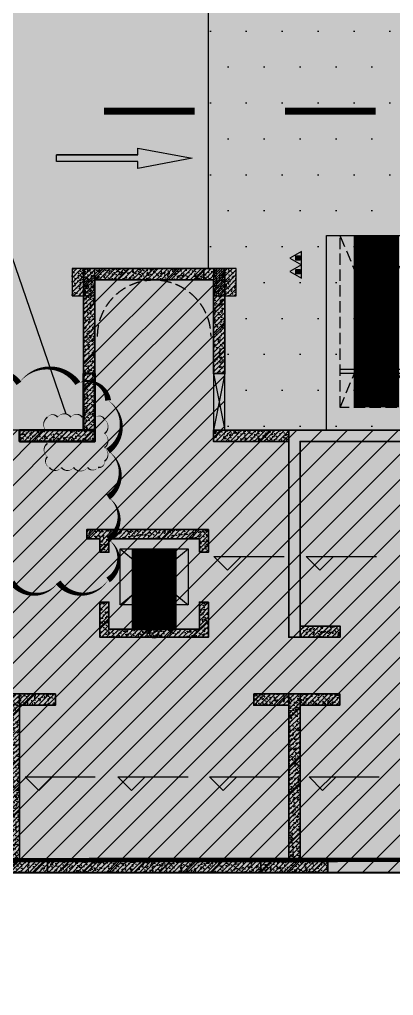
# Model space of a CAD drawing. Extents: x -1338203 to 1886333, y -530034 to 1031844.
# Drawn here: x 614512 to 622776, y 181383 to 202954 of the extents above; entities that cross this region are included whole.
import ezdxf

# ---------------------------------------------------------------- set-up
doc = ezdxf.new("R2010")
doc.units = 0
doc.header["$LTSCALE"] = 1000
doc.header["$MEASUREMENT"] = 0
doc.linetypes.add('A-17-平面B1$0$DASH', pattern=[0.35, 0.25, -0.1])
doc.linetypes.add('DASH', pattern=[0.35, 0.25, -0.1])
for name, color, linetype in [('A-001-平面参照B1$0$0A-ELEV-PATT', 8, 'Continuous'), ('A-001-平面参照B1$0$AUDIT_D_220531184525-2', 40, 'Continuous'), ('A-001-车位参照B1$0$A-001-车位参照B1$0$0A-P-PKNG-CAR(B)', 21, 'Continuous'), ('A-17-平面B1$0$0A-A-SYMB-ELEV', 150, 'Continuous'), ('A-17-平面B1$0$0A-E-EVTR', 2, 'Continuous'), ('A-17-平面B1$0$0A-E-STRS', 2, 'Continuous'), ('p-a-core', 1, 'Continuous'), ('S001地下一墙柱$0$S001地下一墙柱$0$0S-CC-LINE', 52, 'Continuous'), ('S001地下一墙柱$0$S001地下一墙柱$0$0S-CW-HATCH', 251, 'Continuous'), ('S001地下一墙柱$0$S001地下一墙柱$0$0S-CW-HATCH-UP', 251, 'Continuous'), ('S17柱墙B1_1$0$0S-CW-HATCH', 251, 'Continuous'), ('S17柱墙B1_1$0$0S-CW-HATCH-UP', 251, 'Continuous'), ('S17柱墙B1_1$0$0S-S-HOLE', 55, 'Continuous'), ('中心线', 42, 'Continuous'), ('地面指向箭头', 7, 'Continuous'), ('负一层消火栓$0$0P-EQUIP-FH', 7, 'Continuous')]:
    doc.layers.add(name, color=color, linetype=linetype)
for name, color, linetype, plot in [('A-17-平面B1$0$$0$AAD-A-MARK', 6, 'Continuous', False), ('A-17-平面B1$0$AAD-A-MARK', 6, 'Continuous', False), ('A-17-平面B1$0$AAD-A-MODIFY_20230109', 201, 'Continuous', False), ('A-17-平面B1$0$AAD-A-MODIFY_20230111', 201, 'Continuous', False)]:
    doc.layers.add(name, color=color, linetype=linetype, plot=plot)
doc.layers.add('p-a-mini', color=7, linetype='Continuous', true_color=0x0050ff)
doc.layers.add('p-h-walkable', color=7, linetype='Continuous', lineweight=70, true_color=0xf0f0f0)
doc.layers.add('S17柱墙B1_1$0$0S-CW-LINE', color=7, linetype='Continuous', lineweight=50)
pattern_1 = [(45, (0, 0), (-53.03301, 53.03301), []), (50, (0, 0), (215.17805, -18.82564), [22.5, -247.5]), (355, (0, 0), (-41.6254, 225.6576), [18, -198]), (100.4514, (17.93, -1.57), (173.5528, 206.8319), [19.1221, -210.3426]), (46.1842, (0, 60), (320.1723, -49.6557), [33.75, -371.25]), (96.6356, (26.68, 55.86), (280.3988, 292.2354), [28.683, -315.514]), (351.1842, (0, 60), (280.3986, 292.2356), [27, -297]), (21, (30, 45), (179.0721, -120.7857), [22.5, -247.5]), (326, (30, 45), (72.9946, 217.545), [18, -198]), (71.4514, (44.92, 34.93), (252.0668, 96.7591), [19.1221, -210.3426]), (37.5, (0, 0), (3.64796, 99.86816), [0, -195.6, 0, -201, 0, -198.75]), (7.5, (0, 0), (78.92086, 118.32351), [0, -114.6, 0, -191.1, 0, -75.75]), (327.5, (-66.9, 0), (160.14673, -6.76646), [0, -75, 0, -234, 0, -310.5]), (317.5, (-96.9, 0), (174.95585, 30.0315), [0, -97.5, 0, -155.4, 0, -220.5])]

# ---------------------------------------------------------------- blocks, each defined once
blk = doc.blocks.new('A-001-平面参照B1')
at = {"layer": 'A-001-平面参照B1$0$0A-ELEV-PATT'}
h = blk.add_hatch(dxfattribs=at)
h.set_pattern_fill('DOTS', color=256, scale=500)
h.set_pattern_definition([(0, (-766365.4, -306889.1), (396.875, 793.75), [0, -793.75])])
h.paths.add_polyline_path([(-147679, -109440), (-147679, -97910), (-102629, -97910), (-102629, -114010), (-139289, -114010), (-139289, -113010), (-147319, -113008), (-147319, -109438)])
at = {"layer": 'A-001-平面参照B1$0$AUDIT_D_220531184525-2'}
blk.add_lwpolyline([(-147679, -109440), (-147679, -97910), (-102629, -97910), (-102629, -114010), (-139289, -114010), (-139289, -113010), (-147319, -113008), (-147319, -109438), (-147679, -109440)], dxfattribs=at)
blk = doc.blocks.new('负一层消火栓$0$$TwtSys$00000546')
h = blk.add_hatch()
h.set_pattern_fill('ANSI31', color=256, scale=200, style=0)
h.set_pattern_definition([(45, (-38543.802, -6670.83), (-17.67767, 17.67767), [])])
h.paths.add_polyline_path([(-65, 174), (65, 174), (65, 44), (-65, 44)])
for points in [[(0, 344), (-198, 0), (198, 0)], [(-65, 174), (65, 174), (65, 44), (-65, 44)]]:
    blk.add_lwpolyline(points, close=True)
blk = doc.blocks.new('负一层消火栓')
at = {"layer": '负一层消火栓$0$0P-EQUIP-FH', "xscale": 0.7500000000000013, "yscale": 0.7500000000000013, "zscale": 0.7500000000000013, "rotation": 90}
for p in [(-145619, -109209), (-145619, -109506)]:
    blk.add_blockref('负一层消火栓$0$$TwtSys$00000546', p, dxfattribs=at)
blk = doc.blocks.new('直行')
at = {"layer": '地面指向箭头'}
blk.add_hatch(color=251, dxfattribs=at).paths.add_polyline_path([(-29241, 4059962), (-29466, 4058762), (-29316, 4058762), (-29316, 4056961), (-29166, 4056961), (-29166, 4058762), (-29016, 4058762)])
at = {"layer": '地面指向箭头', "color": 251}
blk.add_lwpolyline([(-29316, 4058762), (-29316, 4056961), (-29316, 4058762), (-29316, 4058762), (-29466, 4058762), (-29241, 4059962), (-29016, 4058762), (-29166, 4058762), (-29166, 4056961), (-29316, 4056961), (-29316, 4056961)], dxfattribs=at)
blk = doc.blocks.new('A$C9cb663f1')
at = {"layer": '中心线', "color": 251, "const_width": 150}
for points in [[(203734, -160832), (205734, -160832)], [(207734, -160832), (209734, -160832)]]:
    blk.add_lwpolyline(points, dxfattribs=at)
at = {"layer": '地面指向箭头', "color": 251, "rotation": 270}
blk.add_blockref('直行', (-3854282, -191114), dxfattribs=at)
blk = doc.blocks.new('A-001-车位参照B1$0$A-001-车位参照B1$0$A-001-车位参照B1$0$A$C43AE5A3B')
at = {"color": 241}
blk.add_lwpolyline([(2500, 0), (2500, 4300), (300, 4300), (300, 0)], close=True, dxfattribs=at)
at = {"color": 241, "linetype": 'DASH'}
for points in [[(2200, 0), (2200, 3800), (600, 3800), (600, 0), (2200, 0)], [(600, 3800), (2200, 0)], [(2200, 3800), (600, 0)]]:
    blk.add_lwpolyline(points, dxfattribs=at)
at = {"color": 241}
blk.add_lwpolyline([(2200, 3050), (600, 3050), (600, 2950), (2200, 2950), (2200, 3050)], dxfattribs=at)
at = {"layer": 'p-a-mini', "ltscale": 0.002, "const_width": 1000}
blk.add_lwpolyline([(1400, 0), (1400, 3800)], dxfattribs=at)
blk = doc.blocks.new('A-17-平面B1$0$A$C35b408ec')
at = {"layer": 'A-17-平面B1$0$0A-E-EVTR'}
for p, q in [((750, 1865), (-750, 1865)), ((-750, 1865), (-750, 625)), ((750, 625), (-750, 1865)), ((750, 1865), (-750, 625)), ((750, 625), (750, 1865)), ((-750, 625), (750, 625)), ((450, 470), (-450, 470)), ((-450, 470), (-450, 315)), ((450, 315), (450, 470)), ((-450, 315), (450, 315))]:
    blk.add_line(p, q, dxfattribs=at)
at = {"layer": 'A-17-平面B1$0$0A-E-STRS', "linetype": 'A-17-平面B1$0$DASH'}
blk.add_arc((0, 6560), 1250, 360, 180, dxfattribs=at)
at = {"layer": 'A-17-平面B1$0$AAD-A-MARK'}
for q in [(0, 200), (200, 0)]:
    blk.add_line((0, 0), q, dxfattribs=at)
blk.add_circle((0, 0), 100, dxfattribs=at)
blk = doc.blocks.new('A-17-平面B1')
at = {"layer": 'A-17-平面B1$0$$0$AAD-A-MARK'}
for q in [(32500, 0), (32700, 200)]:
    blk.add_line((32700, 0), q, dxfattribs=at)
blk.add_circle((32700, 0), 100, dxfattribs=at)
at = {"layer": 'A-17-平面B1$0$0A-A-SYMB-ELEV'}
for p, q in [((34322, 1396), (34022, 1696)), ((34022, 1696), (35571, 1696)), ((34322, 1396), (34622, 1696)), ((36362, 1396), (36062, 1696)), ((36062, 1696), (37611, 1696)), ((36362, 1396), (36662, 1696)), ((30151, -3473), (29851, -3173)), ((29851, -3173), (31400, -3173)), ((30151, -3473), (30451, -3173)), ((32201, -3473), (31901, -3173)), ((31901, -3173), (33450, -3173)), ((32201, -3473), (32501, -3173)), ((34224, -3473), (33924, -3173)), ((33924, -3173), (35473, -3173)), ((34224, -3473), (34524, -3173)), ((36423, -3473), (36123, -3173)), ((36123, -3173), (37672, -3173)), ((36423, -3473), (36723, -3173))]:
    blk.add_line(p, q, dxfattribs=at)
at = {"layer": 'A-17-平面B1$0$AAD-A-MARK'}
for q in [(32500, 0), (32700, 200)]:
    blk.add_line((32700, 0), q, dxfattribs=at)
blk.add_circle((32700, 0), 100, dxfattribs=at)
at = {"layer": 'A-17-平面B1$0$AAD-A-MODIFY_20230109', "color": 6, "flags": 128}
blk.add_lwpolyline([(25963, 5524, 0, 132, -0.520567), (27248, 5524, 0, 132, -0.520567), (28556, 5524, 0, 132, -0.520567), (29712, 5524, 0, 132, -0.520567), (31013, 5524, 0, 132, -0.520567), (31683, 5146, 0, 132, -0.520567), (31683, 4031, 0, 132, -0.520567), (31683, 3008, 0, 132, -0.520567), (31683, 2081, 0, 132, -0.520567), (31683, 1179, 0, 132, -0.520567), (30578, 1126, 0, 132, -0.520567), (29560, 1126, 0, 132, -0.520567), (28478, 1126, 0, 132, -0.520567), (27357, 1126, 0, 132, -0.520567), (26048, 1126, 0, 132, -0.520567), (25963, 2056, 0, 132, -0.520567), (25963, 3315, 0, 132, -0.520567), (25963, 4564, 0, 132, -0.520567)], format="xyseb", close=True, dxfattribs=at)
at = {"layer": 'A-17-平面B1$0$AAD-A-MODIFY_20230111', "color": 4}
blk.add_line((30757, 4845), (25476, 20152), dxfattribs=at)
at = {"layer": 'A-17-平面B1$0$AAD-A-MODIFY_20230111', "color": 4, "flags": 128}
blk.add_lwpolyline([(30343, 4774, 0, 33.3, -0.520567), (30566, 4774, 0, 33.3, -0.520567), (30859, 4774, 0, 33.3, -0.520567), (31111, 4774, 0, 33.3, -0.520567), (31410, 4774, 0, 33.3, -0.520567), (31602, 4723, 0, 33.3, -0.520567), (31602, 4413, 0, 33.3, -0.520567), (31602, 4101, 0, 33.3, -0.520567), (31602, 3801, 0, 33.3, -0.520567), (31460, 3666, 0, 33.3, -0.520567), (31228, 3666, 0, 33.3, -0.520567), (30918, 3666, 0, 33.3, -0.520567), (30650, 3666, 0, 33.3, -0.520567), (30384, 3666, 0, 33.3, -0.520567), (30343, 3904, 0, 33.3, -0.520567), (30343, 4196, 0, 33.3, -0.520567), (30343, 4447, 0, 33.3, -0.520567)], format="xyseb", close=True, dxfattribs=at)
at = {"xscale": -1}
blk.add_blockref('A-17-平面B1$0$A$C35b408ec', (32700, 0), dxfattribs=at)
blk = doc.blocks.new('S17柱墙B1_1')
at = {"layer": 'S17柱墙B1_1$0$0S-CW-HATCH'}
h = blk.add_hatch(color=256, dxfattribs=at)
h.dxf.hatch_style = 1
h.paths.add_polyline_path([(33800, 7810), (31390, 7810), (31390, 5740), (31140, 5740), (31140, 8060), (33800, 8060)])
h = blk.add_hatch(color=256, dxfattribs=at)
h.dxf.hatch_style = 1
h.paths.add_polyline_path([(34260, 8060), (34260, 5740), (34010, 5740), (34010, 7810), (33800, 7810), (33800, 8060)])
h = blk.add_hatch(color=256, dxfattribs=at)
h.dxf.hatch_style = 1
h.paths.add_polyline_path([(31140, 5740), (31390, 5740), (31390, 4490), (31140, 4490)])
h = blk.add_hatch(color=256, dxfattribs=at)
h.dxf.hatch_style = 1
h.paths.add_polyline_path([(29725, 4490), (31390, 4490), (31390, 4240), (29725, 4240)])
h = blk.add_hatch(color=256, dxfattribs=at)
h.dxf.hatch_style = 1
h.paths.add_polyline_path([(35675, 4490), (34010, 4490), (34010, 4240), (35675, 4240)])
h = blk.add_hatch(color=256, dxfattribs=at)
h.dxf.hatch_style = 1
h.paths.add_polyline_path([(41790, 4240), (35925, 4240), (35925, -90), (35675, -90), (35675, 4490), (41790, 4490)])
h = blk.add_hatch(color=256, dxfattribs=at)
h.dxf.hatch_style = 1
h.paths.add_polyline_path([(33700, 1790), (33700, 2090), (32590, 2090), (31700, 2090), (31700, 1790), (31500, 1790), (31500, 2090), (31210, 2090), (31210, 2270), (31210, 2290), (33880, 2290), (33900, 2290), (33900, 1790)])
h = blk.add_hatch(color=256, dxfattribs=at)
h.dxf.hatch_style = 1
h.paths.add_polyline_path([(33900, 690), (33900, -90), (32700, -90), (31500, -90), (31500, 690), (31700, 690), (31700, 90), (32700, 90), (33700, 90), (33700, 690)])
h = blk.add_hatch(color=256, dxfattribs=at)
h.dxf.hatch_style = 1
h.paths.add_polyline_path([(35925, 160), (36810, 160), (36810, -90), (35925, -90)])
h = blk.add_hatch(color=256, dxfattribs=at)
h.dxf.hatch_style = 1
h.paths.add_polyline_path([(29725, -5040), (30340, -5040), (30340, -5290), (29600, -5290), (28860, -5290), (28860, -5040), (29475, -5040), (29475, -1340), (29725, -1340)])
h = blk.add_hatch(color=256, dxfattribs=at)
h.dxf.hatch_style = 1
h.paths.add_polyline_path([(29725, -1340), (30520, -1340), (30520, -1590), (29725, -1590)])
h = blk.add_hatch(color=256, dxfattribs=at)
h.dxf.hatch_style = 1
h.paths.add_polyline_path([(34900, -1340), (35675, -1340), (35675, -1590), (34900, -1590)])
h = blk.add_hatch(color=256, dxfattribs=at)
h.dxf.hatch_style = 1
h.paths.add_polyline_path([(36540, -5290), (35800, -5290), (35060, -5290), (35060, -5040), (35675, -5040), (35675, -1340), (35925, -1340), (35925, -5040), (36540, -5040)])
h = blk.add_hatch(color=256, dxfattribs=at)
h.dxf.hatch_style = 1
h.paths.add_polyline_path([(35925, -1340), (36800, -1340), (36800, -1590), (35925, -1590)])
h = blk.add_hatch(color=256, dxfattribs=at)
h.dxf.hatch_style = 1
h.paths.add_polyline_path([(30340, -5040), (35060, -5040), (35060, -5290), (30340, -5290)])
h = blk.add_hatch(color=256, dxfattribs=at)
h.dxf.hatch_style = 1
h.paths.add_polyline_path([(36540, -5040), (42040, -5040), (42040, -5290), (36540, -5290)])
at = {"layer": 'S17柱墙B1_1$0$0S-CW-HATCH-UP'}
h = blk.add_hatch(dxfattribs=at)
h.set_pattern_fill('钢筋混凝土', color=256, scale=30)
h.set_pattern_definition(pattern_1)
h.paths.add_polyline_path([(33800, 7810), (31390, 7810), (31390, 5740), (31140, 5740), (31140, 8060), (33800, 8060)])
h = blk.add_hatch(dxfattribs=at)
h.set_pattern_fill('钢筋混凝土', color=256, scale=30)
h.set_pattern_definition(pattern_1)
h.paths.add_polyline_path([(34260, 8060), (34260, 5740), (34010, 5740), (34010, 7810), (33800, 7810), (33800, 8060)])
h = blk.add_hatch(dxfattribs=at)
h.set_pattern_fill('钢筋混凝土', color=256, scale=30)
h.set_pattern_definition(pattern_1)
h.paths.add_polyline_path([(31140, 5740), (31390, 5740), (31390, 4490), (31140, 4490)])
h = blk.add_hatch(dxfattribs=at)
h.set_pattern_fill('钢筋混凝土', color=256, scale=30)
h.set_pattern_definition(pattern_1)
h.paths.add_polyline_path([(29725, 4490), (31390, 4490), (31390, 4240), (29725, 4240)])
h = blk.add_hatch(dxfattribs=at)
h.set_pattern_fill('钢筋混凝土', color=256, scale=30)
h.set_pattern_definition(pattern_1)
h.paths.add_polyline_path([(35675, 4490), (34010, 4490), (34010, 4240), (35675, 4240)])
h = blk.add_hatch(dxfattribs=at)
h.set_pattern_fill('钢筋混凝土', color=256, scale=30)
h.set_pattern_definition(pattern_1)
h.paths.add_polyline_path([(41790, 4240), (35925, 4240), (35925, -90), (35675, -90), (35675, 4490), (41790, 4490)])
h = blk.add_hatch(dxfattribs=at)
h.set_pattern_fill('钢筋混凝土', color=256, scale=30)
h.set_pattern_definition(pattern_1)
h.paths.add_polyline_path([(33700, 1790), (33700, 2090), (32590, 2090), (31700, 2090), (31700, 1790), (31500, 1790), (31500, 2090), (31210, 2090), (31210, 2270), (31210, 2290), (33880, 2290), (33900, 2290), (33900, 1790)])
h = blk.add_hatch(dxfattribs=at)
h.set_pattern_fill('钢筋混凝土', color=256, scale=30)
h.set_pattern_definition(pattern_1)
h.paths.add_polyline_path([(33900, 690), (33900, -90), (32700, -90), (31500, -90), (31500, 690), (31700, 690), (31700, 90), (32700, 90), (33700, 90), (33700, 690)])
h = blk.add_hatch(dxfattribs=at)
h.set_pattern_fill('钢筋混凝土', color=256, scale=30)
h.set_pattern_definition(pattern_1)
h.paths.add_polyline_path([(35925, 160), (36810, 160), (36810, -90), (35925, -90)])
h = blk.add_hatch(dxfattribs=at)
h.set_pattern_fill('钢筋混凝土', color=256, scale=30)
h.set_pattern_definition(pattern_1)
h.paths.add_polyline_path([(29725, -5040), (30340, -5040), (30340, -5290), (29600, -5290), (28860, -5290), (28860, -5040), (29475, -5040), (29475, -1340), (29725, -1340)])
h = blk.add_hatch(dxfattribs=at)
h.set_pattern_fill('钢筋混凝土', color=256, scale=30)
h.set_pattern_definition(pattern_1)
h.paths.add_polyline_path([(29725, -1340), (30520, -1340), (30520, -1590), (29725, -1590)])
h = blk.add_hatch(dxfattribs=at)
h.set_pattern_fill('钢筋混凝土', color=256, scale=30)
h.set_pattern_definition(pattern_1)
h.paths.add_polyline_path([(34900, -1340), (35675, -1340), (35675, -1590), (34900, -1590)])
h = blk.add_hatch(dxfattribs=at)
h.set_pattern_fill('钢筋混凝土', color=256, scale=30)
h.set_pattern_definition(pattern_1)
h.paths.add_polyline_path([(36540, -5290), (35800, -5290), (35060, -5290), (35060, -5040), (35675, -5040), (35675, -1340), (35925, -1340), (35925, -5040), (36540, -5040)])
h = blk.add_hatch(dxfattribs=at)
h.set_pattern_fill('钢筋混凝土', color=256, scale=30)
h.set_pattern_definition(pattern_1)
h.paths.add_polyline_path([(35925, -1340), (36800, -1340), (36800, -1590), (35925, -1590)])
h = blk.add_hatch(dxfattribs=at)
h.set_pattern_fill('钢筋混凝土', color=256, scale=30)
h.set_pattern_definition(pattern_1)
h.paths.add_polyline_path([(30340, -5040), (35060, -5040), (35060, -5290), (30340, -5290)])
h = blk.add_hatch(dxfattribs=at)
h.set_pattern_fill('钢筋混凝土', color=256, scale=30)
h.set_pattern_definition(pattern_1)
h.paths.add_polyline_path([(36540, -5040), (42040, -5040), (42040, -5290), (36540, -5290)])
at = {"layer": 'S17柱墙B1_1$0$0S-CW-LINE', "lineweight": 35}
for points in [[(33800, 7810), (31390, 7810), (31390, 5740), (31140, 5740), (31140, 8060), (33800, 8060)], [(34260, 8060), (34260, 5740), (34010, 5740), (34010, 7810), (33800, 7810), (33800, 8060)], [(35675, 4490), (34010, 4490), (34010, 4240), (35675, 4240)], [(41790, 4240), (35925, 4240), (35925, -90), (35675, -90), (35675, 4490), (41790, 4490)], [(33700, 1790), (33700, 2090), (32590, 2090), (31700, 2090), (31700, 1790), (31500, 1790), (31500, 2090), (31210, 2090), (31210, 2270), (31210, 2290), (33880, 2290), (33900, 2290), (33900, 1790)], [(33900, 690), (33900, -90), (32700, -90), (31500, -90), (31500, 690), (31700, 690), (31700, 90), (32700, 90), (33700, 90), (33700, 690)], [(35925, 160), (36810, 160), (36810, -90), (35925, -90)], [(29725, -5040), (30340, -5040), (30340, -5290), (29600, -5290), (28860, -5290), (28860, -5040), (29475, -5040), (29475, -1340), (29725, -1340)], [(29725, -1340), (30520, -1340), (30520, -1590), (29725, -1590)], [(34900, -1340), (35675, -1340), (35675, -1590), (34900, -1590)], [(36540, -5290), (35800, -5290), (35060, -5290), (35060, -5040), (35675, -5040), (35675, -1340), (35925, -1340), (35925, -5040), (36540, -5040)], [(35925, -1340), (36800, -1340), (36800, -1590), (35925, -1590)], [(30340, -5040), (35060, -5040), (35060, -5290), (30340, -5290)], [(36540, -5040), (42040, -5040), (42040, -5290), (36540, -5290)]]:
    blk.add_lwpolyline(points, close=True, dxfattribs=at)
at = {"layer": 'S17柱墙B1_1$0$0S-CW-LINE'}
for points in [[(31140, 5740), (31390, 5740), (31390, 4490), (31140, 4490)], [(29725, 4490), (31390, 4490), (31390, 4240), (29725, 4240)]]:
    blk.add_lwpolyline(points, close=True, dxfattribs=at)
at = {"layer": 'S17柱墙B1_1$0$0S-S-HOLE', "flags": 128}
blk.add_lwpolyline([(34260, 5740), (34010, 5740), (34010, 4490), (34260, 4490)], close=True, dxfattribs=at)
for points in [[(34010, 5740), (34260, 4490)], [(34260, 5740), (34010, 4490)]]:
    blk.add_lwpolyline(points, dxfattribs=at)

msp = doc.modelspace()

# ---------------------------------------------------------------- hatches: boundary and pattern name
at = {"ltscale": 0.002}
h = msp.add_hatch(dxfattribs=at)
h.set_pattern_fill('ANSI31', color=8, scale=250)
h.set_pattern_definition([(45, (321361.53, 273451.7), (-280.633, 280.633), [])])
h.paths.add_polyline_path([(569086.6, 192875.6), (568486.6, 192875.6), (568486.6, 184095.6), (571371.6, 184095.6), (571371.6, 183495.6), (571621.6, 183495.6), (571621.6, 184095.6), (572951.6, 184095.6), (572951.6, 183495.6), (573201.6, 183495.6), (573201.6, 184095.6), (575026.6, 184095.6), (575026.6, 183495.6), (575446.6, 183495.6), (575446.6, 184095.6), (594126.6, 184095.6), (594126.6, 183495.6), (594546.6, 183495.6), (594546.6, 184095.6), (596371.6, 184095.6), (596371.6, 183495.6), (596621.6, 183495.6), (596621.6, 184095.6), (597951.6, 184095.6), (597951.6, 183495.6), (598201.6, 183495.6), (598201.6, 184095.6), (604071.6, 184095.6), (604071.6, 183495.6), (604321.6, 183495.6), (604321.6, 184095.6), (605651.6, 184095.6), (605651.6, 183495.6), (605901.6, 183495.6), (605901.6, 184095.6), (607726.6, 184095.6), (607726.6, 183495.6), (608146.6, 183495.6), (608146.6, 184095.6), (626826.6, 184095.6), (626826.6, 183495.6), (627246.6, 183495.6), (627246.6, 184095.6), (629071.6, 184095.6), (629071.6, 183495.6), (629321.6, 183495.6), (629321.6, 184095.6), (630651.6, 184095.6), (630651.6, 183495.6), (630901.6, 183495.6), (630901.6, 184095.6), (633786.6, 184095.6), (633786.6, 192875.6), (631986.6, 192875.6), (627076.6, 192875.6), (627076.6, 193875.6), (619046.6, 193875.6), (619046.6, 197445.6), (615926.6, 197445.6), (615926.6, 193875.6), (607896.6, 193875.6), (607896.6, 192875.6), (607236.6, 192875.6), (604586.6, 192875.6), (597686.6, 192875.6), (597686.6, 193745.6), (595036.6, 193745.6), (595036.6, 192875.6), (594376.6, 192875.6), (594376.6, 193875.6), (586346.6, 193875.6), (586346.6, 197445.6), (583226.6, 197445.6), (583226.6, 193875.6), (575196.6, 193875.6), (575196.6, 192875.6), (570486.6, 192875.6), (570486.6, 193945.6), (569086.6, 193945.6)])
at = {"layer": 'p-h-walkable', "ltscale": 0.002}
h = msp.add_hatch(color=256, dxfattribs=at)
h.dxf.hatch_style = 1
h.paths.add_polyline_path([(633826.6, 244460.7), (640276.6, 244575.6), (640576.6, 234544.8), (645576.7, 234544.6), (645576.7, 209278.9), (732355.9, 209029), (732355.1, 235229.9), (738506.7, 235229.9), (738506.6, 268838.9), (732734.3, 268838.9), (732734.3, 272898.9), (711963.1, 272898.9), (711963.1, 278984.7), (717256.7, 278984.7), (717256.7, 284049), (733571.6, 284135.6), (733996.6, 290449.1), (739216.6, 290449.1), (739766.6, 284299.1), (754626.6, 284299.1), (755296.6, 290449.1), (760516.6, 290449.1), (760816.6, 283049.1), (760816.3, 275879.2), (775122.6, 275879.2), (776006.6, 274138.9), (776006.6, 259429.1), (778716.6, 259429.1), (778716.6, 238849.1), (783416.6, 238849.1), (783416.6, 237229.1), (782066.6, 237229.1), (782066.6, 234429.1), (779546.6, 234429.1), (779546.6, 237129.1), (773916.6, 237129.1), (773916.6, 243229.1), (764306.6, 243225.6), (764306.6, 236639.1), (760766.6, 236639.1), (760766.6, 234429.1), (758246.6, 234429.1), (758246.6, 238649.1), (762116.6, 238649.1), (762116.6, 243225.6), (748656.6, 243225.6), (748756.3, 207529.1), (800106.6, 207528.9), (800206.7, 201639.7), (812908.2, 202239.1), (812576.6, 180449.3), (744206, 180449.3), (744206, 173439), (728556.7, 173439), (728556.6, 122289.1), (746356.6, 122289.1), (750916.6, 132325.6), (842896.6, 132325.6), (843211.6, 121345.6), (839116.6, 121345.6), (839116.6, 93449.1), (864906.6, 93449.1), (864906.6, 79694), (875856.6, 74929.1), (875856.6, 65749.1), (834560.6, 65749.1), (839142.9, 28436.3), (869465.5, 32160.2), (871163.4, 18334), (873704.3, 18646.1), (877328.9, 5540.2), (761876.2, -8638.5), (761133.2, 2082.3), (764950.9, 5291.5), (763253.1, 19116.3), (799242.7, 23536.1), (793807.6, 65749.1), (750756.6, 65749.1), (751556.6, 81645.6), (636016.6, 81645.6), (636016.6, 96345.6), (629416.6, 96345.6), (629416.6, 118203.2), (622306.6, 118203.2), (622286.6, 139083.2), (644406.6, 137003.2), (644406.6, 129968.2), (656656.6, 129968.2), (656406.6, 138083.2), (712156.6, 138083.2), (711856.6, 184449.1), (581811.6, 184349.1), (581826.6, 197199.1), (585876.6, 197449.1), (585976.6, 209279), (629226.6, 209578.9), (628926.8, 236145.4), (633826.6, 236145.6)])
at = {"layer": 'S001地下一墙柱$0$S001地下一墙柱$0$0S-CW-HATCH'}
h = msp.add_hatch(color=256, dxfattribs=at)
h.dxf.hatch_style = 1
h.paths.add_polyline_path([(616176.6, 197449.1), (615676.6, 197449.1), (615676.6, 196849.1), (616176.6, 196849.1)])
h = msp.add_hatch(color=256, dxfattribs=at)
h.dxf.hatch_style = 1
h.paths.add_polyline_path([(619296.6, 197449.1), (618796.6, 197449.1), (618796.6, 196849.1), (619296.6, 196849.1)])
at = {"layer": 'S001地下一墙柱$0$S001地下一墙柱$0$0S-CW-HATCH-UP'}
h = msp.add_hatch(dxfattribs=at)
h.set_pattern_fill('钢筋混凝土', color=256, scale=30)
h.set_pattern_definition([(45, (648487.33, 206400.786), (-53.03301, 53.03301), []), (50, (648487.33, 206400.79), (215.1781, -18.8256), [22.5, -247.5]), (355, (648487.33, 206400.79), (-41.6254, 225.6576), [18, -198]), (100.4514, (648505.26, 206399.22), (173.5528, 206.8319), [19.122, -210.3426]), (46.1842, (648487.33, 206460.79), (320.1723, -49.6557), [33.75, -371.25]), (96.6356, (648514, 206456.65), (280.3988, 292.2354), [28.683, -315.514]), (351.1842, (648487.33, 206460.8), (280.3986, 292.2356), [27, -297]), (21, (648517.33, 206445.79), (179.0721, -120.7857), [22.5, -247.5]), (326, (648517.33, 206445.79), (72.9946, 217.545), [18, -198]), (71.4514, (648532.25, 206435.72), (252.0668, 96.7591), [19.122, -210.3426]), (37.5, (648487.33, 206400.786), (3.64796, 99.86816), [0, -195.6, 0, -201, 0, -198.75]), (7.5, (648487.33, 206400.79), (78.92086, 118.3235), [0, -114.6, 0, -191.1, 0, -75.75]), (327.5, (648420.43, 206400.79), (160.14673, -6.76646), [0, -75, 0, -234, 0, -310.5]), (317.5, (648390.43, 206400.79), (174.95585, 30.0315), [0, -97.5, 0, -155.4, 0, -220.5])])
h.paths.add_polyline_path([(616176.6, 197449.1), (615676.6, 197449.1), (615676.6, 196849.1), (616176.6, 196849.1)])
h = msp.add_hatch(dxfattribs=at)
h.set_pattern_fill('钢筋混凝土', color=256, scale=30)
h.set_pattern_definition([(45, (651607.33, 206400.786), (-53.03301, 53.03301), []), (50, (651607.33, 206400.79), (215.1781, -18.8256), [22.5, -247.5]), (355, (651607.33, 206400.79), (-41.6254, 225.6576), [18, -198]), (100.4514, (651625.26, 206399.22), (173.5528, 206.8319), [19.122, -210.3426]), (46.1842, (651607.33, 206460.79), (320.1723, -49.6557), [33.75, -371.25]), (96.6356, (651634, 206456.65), (280.3988, 292.2354), [28.683, -315.514]), (351.1842, (651607.33, 206460.8), (280.3986, 292.2356), [27, -297]), (21, (651637.33, 206445.79), (179.0721, -120.7857), [22.5, -247.5]), (326, (651637.33, 206445.79), (72.9946, 217.545), [18, -198]), (71.4514, (651652.25, 206435.72), (252.0668, 96.7591), [19.122, -210.3426]), (37.5, (651607.33, 206400.786), (3.64796, 99.86816), [0, -195.6, 0, -201, 0, -198.75]), (7.5, (651607.33, 206400.79), (78.92086, 118.3235), [0, -114.6, 0, -191.1, 0, -75.75]), (327.5, (651540.43, 206400.79), (160.14673, -6.76646), [0, -75, 0, -234, 0, -310.5]), (317.5, (651510.43, 206400.79), (174.95585, 30.0315), [0, -97.5, 0, -155.4, 0, -220.5])])
h.paths.add_polyline_path([(619296.6, 197449.1), (618796.6, 197449.1), (618796.6, 196849.1), (619296.6, 196849.1)])

# ---------------------------------------------------------------- linework, layer by layer
at = {"color": 3, "flags": 128}
msp.add_lwpolyline([(608146.6, 184095.6), (626826.6, 184095.6), (626826.6, 183495.6), (627246.6, 183495.6), (627246.6, 184095.6), (629071.6, 184095.6), (629071.6, 183495.6), (629321.6, 183495.6), (629321.6, 184095.6), (630651.6, 184095.6), (630651.6, 183495.6), (630901.6, 183495.6), (630901.6, 184095.6), (633786.6, 184095.6), (633786.6, 192875.6), (631986.6, 192875.6), (627076.6, 192875.6), (627076.6, 193875.6), (619046.6, 193875.6), (619046.6, 197445.6), (615926.6, 197445.6), (615926.6, 193875.6), (607896.6, 193875.6)], dxfattribs=at)
at = {"layer": 'p-a-core', "ltscale": 0.002, "const_width": 1000}
msp.add_lwpolyline([(617486.6, 191254.1), (617486.6, 189454.1)], dxfattribs=at)
at = {"layer": 'p-h-walkable', "ltscale": 0.002, "const_width": 100}
msp.add_lwpolyline([(711856.6, 184449.1), (581811.6, 184349.1), (581826.6, 197199.1), (585876.6, 197449.1), (585976.6, 209279), (629226.6, 209578.9), (628926.8, 236145.4), (633826.6, 236145.6), (633826.6, 244460.7), (640276.6, 244575.6), (640576.6, 234544.8), (645576.7, 234544.6), (645576.7, 209278.9), (732355.9, 209029)], dxfattribs=at)
at = {"layer": 'S001地下一墙柱$0$S001地下一墙柱$0$0S-CC-LINE'}
for points in [[(616176.6, 197449.1), (615676.6, 197449.1), (615676.6, 196849.1), (616176.6, 196849.1)], [(619296.6, 197449.1), (618796.6, 197449.1), (618796.6, 196849.1), (619296.6, 196849.1)]]:
    msp.add_lwpolyline(points, close=True, dxfattribs=at)

# ---------------------------------------------------------------- block references
for name, p in [('A-001-平面参照B1', (766365.4, 306889.1)), ('S17柱墙B1_1', (584786.6, 189389.1))]:
    msp.add_blockref(name, p)
at = {"ltscale": 0.002}
for name, p in [('负一层消火栓', (766365.4, 306889.1)), ('A$C9cb663f1', (412646.2, 361761.3)), ('A-17-平面B1', (584786.6, 189389.1))]:
    msp.add_blockref(name, p, dxfattribs=at)
at = {"layer": 'A-001-车位参照B1$0$A-001-车位参照B1$0$0A-P-PKNG-CAR(B)', "xscale": -1, "rotation": 180}
msp.add_blockref('A-001-车位参照B1$0$A-001-车位参照B1$0$A-001-车位参照B1$0$A$C43AE5A3B', (620996.7, 198179.1), dxfattribs=at)

doc.saveas('drawing.dxf')
